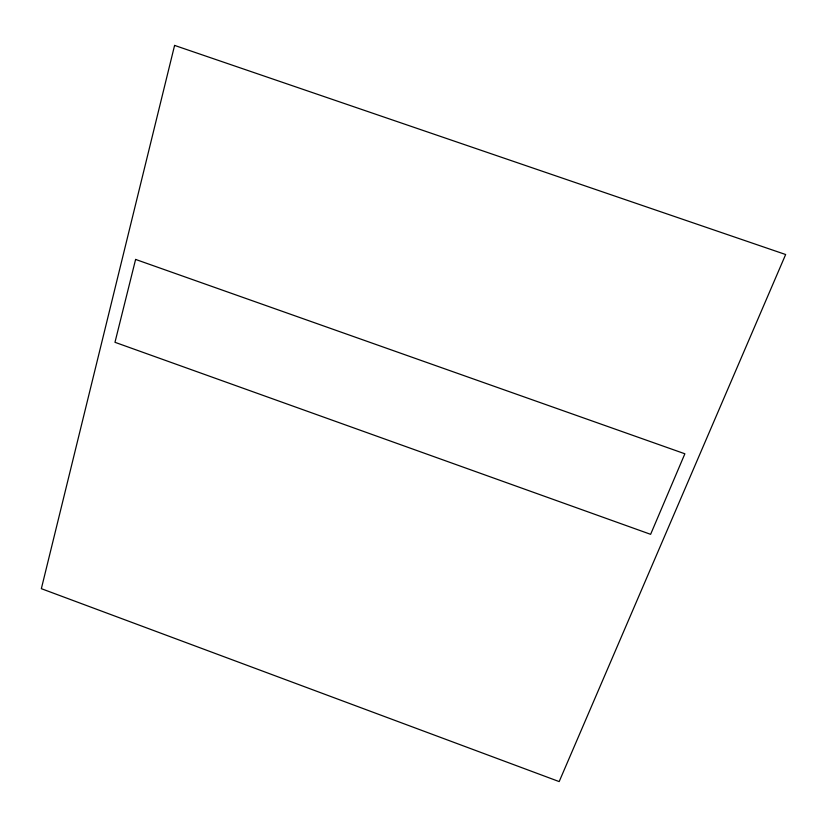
<?xml version="1.0" encoding="UTF-8"?>
<svg xmlns="http://www.w3.org/2000/svg" width="827" height="827" viewBox="0 0 827 827"><rect width="100%" height="100%" fill="white"/><g stroke="black" fill="none" stroke-linecap="round" stroke-linejoin="round"><path stroke-width="1.24" d="M174.59 45.413L41.35 588.679L559.176 781.587L785.65 254.52L174.59 45.413M135.607 259.43L114.974 342.306L650.622 534.325L684.87 453.785L135.607 259.43"/></g></svg>
